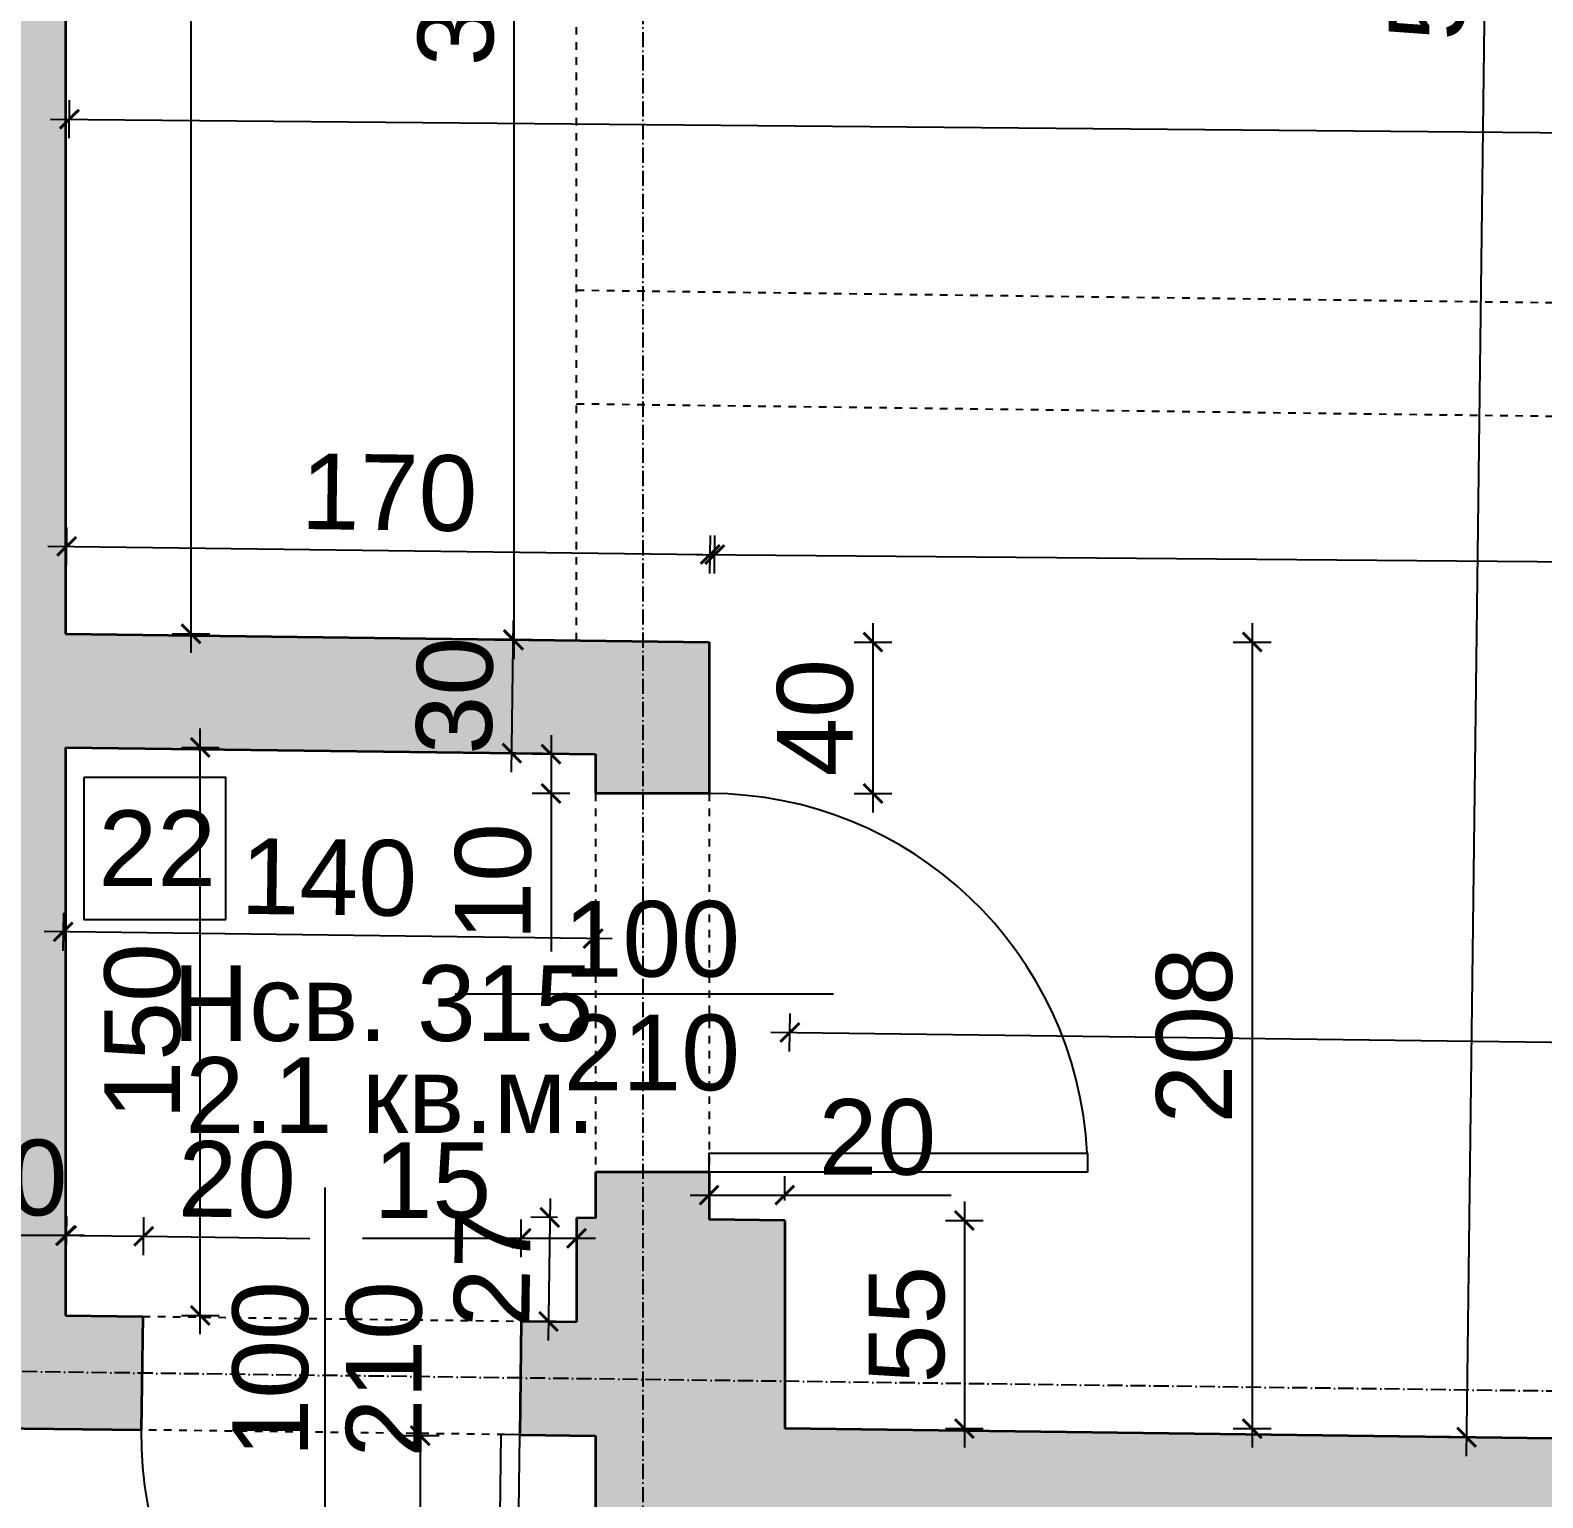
# Model space of a CAD drawing. Header units: inches. Extents: x -72385 to 39588, y -6525 to 66685.
# Drawn here: x -51546.7 to -51147.1, y 30466.8 to 30854.5 of the extents above; entities that cross this region are included whole.
import ezdxf

# ---------------------------------------------------------------- set-up
doc = ezdxf.new("R2010")
doc.units = ezdxf.units.IN
doc.header["$MEASUREMENT"] = 0
doc.linetypes.add('DashDot', pattern=[0.6, 0.4, -0.1, 0, -0.1])
doc.linetypes.add('Hidden', pattern=[0.4, 0.2, -0.2])
for name, color, linetype, lineweight in [('Врати', 251, 'Continuous', 25), ('Надписи Hсв', 252, 'Continuous', 25), ('Надписи врати', 252, 'Continuous', 25), ('Надписи коти вътрешни', 252, 'Continuous', 25), ('Надписи номера на пом.', 252, 'Continuous', 25), ('Надписи площ', 252, 'Continuous', 25), ('Оси', 252, 'DashDot', 25), ('Пунктир', 253, 'Hidden', 25), ('Разрезни линии', 7, 'Continuous', 35), ('Щрих стени', 254, 'Continuous', 25)]:
    doc.layers.add(name, color=color, linetype=linetype, lineweight=lineweight)
doc.styles.add('Arial Regular', font='arial.ttf')
doc.styles.get("Standard").update_dxf_attribs({"font": 'arial.ttf'})
doc.dimstyles.new('Annotative', dxfattribs={"dimscale": 0, "dimtxt": 20, "dimasz": 5, "dimexe": 5, "dimexo": 5, "dimgap": 5, "dimtad": 1, "dimdec": 0, "dimzin": 0, "dimdsep": 46, "dimtxsty": 'Standard', "dimblk": 'ARCHTICK', "dimcen": 5, "dimdle": 5, "dimadec": 0, "dimazin": 0, "dimtfac": 1, "dimtdec": 0, "dimtofl": 0, "dimtmove": 0, "dimatfit": 3, "dimldrblk": 'ARCHTICK', "dimfxl": 5, "dimfxlon": 1, "dimtolj": 1, "dimtzin": 0, "dimarcsym": 1})

# ---------------------------------------------------------------- blocks, each defined once
blk = doc.blocks.new('_ArchTick')
at = {"color": 0, "linetype": 'ByBlock', "const_width": 0.15}
blk.add_lwpolyline([(-0.5, -0.5), (0.5, 0.5)], dxfattribs=at)
blk = doc.blocks.new('*D4063')
at = {"layer": 'Defpoints', "color": 0, "ltscale": 50, "transparency": 16777216}
for p in [(-51567.34, 30485.39), (-51517.34, 30484.75), (-51518.34, 30406.2)]:
    blk.add_point(p, dxfattribs=at)
at = {"layer": 'Надписи коти вътрешни', "color": 0, "lineweight": -2, "ltscale": 50, "transparency": 16777216}
for p, q in [((-51568.27, 30411.84), (-51568.4, 30401.84)), ((-51518.27, 30411.2), (-51518.4, 30401.2)), ((-51573.34, 30406.9), (-51513.34, 30406.14))]:
    blk.add_line(p, q, dxfattribs=at)
at = {"layer": 'Надписи коти вътрешни', "color": 0, "lineweight": -2, "ltscale": 50, "transparency": 16777216, "xscale": 5, "yscale": 5, "zscale": 5}
for p, rotation in [((-51568.34, 30406.84), 179.270628652546), ((-51518.34, 30406.2), 359.2706286525461)]:
    blk.add_blockref('_ArchTick', p, dxfattribs=dict(at, rotation=rotation))
at = {"layer": 'Надписи коти вътрешни', "color": 0, "ltscale": 50, "transparency": 16777216, "insert": (-51543.14, 30421.73), "char_height": 20, "attachment_point": 5, "rotation": 359.2706}
blk.add_mtext('\\A1;50', dxfattribs=at)
blk = doc.blocks.new('*D4064')
at = {"layer": 'Defpoints', "color": 0, "ltscale": 50, "transparency": 16777216}
for p in [(-51517.34, 30484.75), (-51417.34, 30483.48), (-51418.34, 30404.93)]:
    blk.add_point(p, dxfattribs=at)
at = {"layer": 'Надписи коти вътрешни', "color": 0, "lineweight": -2, "ltscale": 50, "transparency": 16777216}
for p, q in [((-51518.27, 30411.2), (-51518.4, 30401.2)), ((-51418.27, 30409.93), (-51418.4, 30399.93)), ((-51523.34, 30406.26), (-51413.34, 30404.86))]:
    blk.add_line(p, q, dxfattribs=at)
at = {"layer": 'Надписи коти вътрешни', "color": 0, "lineweight": -2, "ltscale": 50, "transparency": 16777216, "xscale": 5, "yscale": 5, "zscale": 5}
for p, rotation in [((-51518.34, 30406.2), 179.2706286525504), ((-51418.34, 30404.93), 359.2706286525504)]:
    blk.add_blockref('_ArchTick', p, dxfattribs=dict(at, rotation=rotation))
at = {"layer": 'Надписи коти вътрешни', "color": 0, "ltscale": 50, "transparency": 16777216, "insert": (-51468.14, 30420.77), "char_height": 20, "attachment_point": 5, "rotation": 359.2706}
blk.add_mtext('\\A1;100', dxfattribs=at)
blk = doc.blocks.new('*D7')
at = {"layer": 'Defpoints', "color": 0, "ltscale": 50, "transparency": 16777216}
for p in [(-51417.34, 30483.48), (-51397.34, 30483.23), (-51418.34, 30404.93)]:
    blk.add_point(p, dxfattribs=at)
at = {"layer": 'Надписи коти вътрешни', "color": 0, "lineweight": -2, "ltscale": 50, "transparency": 16777216}
for p, q in [((-51418.27, 30409.93), (-51418.4, 30399.93)), ((-51398.27, 30409.67), (-51398.4, 30399.67)), ((-51393.34, 30404.61), (-51423.34, 30404.99))]:
    blk.add_line(p, q, dxfattribs=at)
at = {"layer": 'Надписи коти вътрешни', "color": 0, "lineweight": -2, "ltscale": 50, "transparency": 16777216, "xscale": 5, "yscale": 5, "zscale": 5}
for p, rotation in [((-51418.34, 30404.93), 179.2706286508688), ((-51398.34, 30404.67), 359.2706286508688)]:
    blk.add_blockref('_ArchTick', p, dxfattribs=dict(at, rotation=rotation))
at = {"layer": 'Надписи коти вътрешни', "color": 0, "ltscale": 50, "transparency": 16777216, "insert": (-51408.14, 30420.01), "char_height": 20, "attachment_point": 5, "rotation": 359.2706}
blk.add_mtext('\\A1;20', dxfattribs=at)
blk = doc.blocks.new('*D4176')
at = {"layer": 'Defpoints', "color": 0, "ltscale": 50, "transparency": 16777216}
for p in [(-51397.34, 30483.23), (-51443.68, 30175.7), (-51397.34, 30175.7)]:
    blk.add_point(p, dxfattribs=at)
at = {"layer": 'Надписи коти вътрешни', "color": 0, "lineweight": -2, "ltscale": 50, "transparency": 16777216}
for p, q in [((-51443.68, 30488.23), (-51443.68, 30170.7)), ((-51438.68, 30483.23), (-51448.68, 30483.23)), ((-51438.68, 30175.7), (-51448.68, 30175.7))]:
    blk.add_line(p, q, dxfattribs=at)
at = {"layer": 'Надписи коти вътрешни', "color": 0, "lineweight": -2, "ltscale": 50, "transparency": 16777216, "xscale": 5, "yscale": 5, "zscale": 5}
for p, rotation in [((-51443.68, 30483.23), 90), ((-51443.68, 30175.7), 270)]:
    blk.add_blockref('_ArchTick', p, dxfattribs=dict(at, rotation=rotation))
at = {"layer": 'Надписи коти вътрешни', "color": 0, "ltscale": 50, "transparency": 16777216, "insert": (-51458.9, 30329.46), "char_height": 20, "attachment_point": 5, "rotation": 90}
blk.add_mtext('\\A1;308', dxfattribs=at)
blk = doc.blocks.new('*D4065')
at = {"layer": 'Defpoints', "color": 0, "ltscale": 50, "transparency": 16777216}
for p in [(-51516.69, 30535.91), (-51537.34, 30515.01), (-51516.96, 30514.75)]:
    blk.add_point(p, dxfattribs=at)
at = {"layer": 'Надписи коти вътрешни', "color": 0, "lineweight": -2, "ltscale": 50, "transparency": 16777216}
for p, q in [((-51537.13, 30531.17), (-51537, 30541.17)), ((-51516.75, 30530.91), (-51516.62, 30540.91)), ((-51542.07, 30536.23), (-51516.69, 30535.91)), ((-51516.69, 30535.91), (-51472.77, 30535.35))]:
    blk.add_line(p, q, dxfattribs=at)
at = {"layer": 'Надписи коти вътрешни', "color": 0, "lineweight": -2, "ltscale": 50, "transparency": 16777216, "xscale": 5, "yscale": 5, "zscale": 5}
for p, rotation in [((-51537.07, 30536.17), 179.2706286525456), ((-51516.69, 30535.91), 359.2706286525457)]:
    blk.add_blockref('_ArchTick', p, dxfattribs=dict(at, rotation=rotation))
at = {"layer": 'Надписи коти вътрешни', "color": 0, "ltscale": 50, "transparency": 16777216, "insert": (-51492.03, 30550.81), "char_height": 20, "attachment_point": 5, "rotation": 359.2706}
blk.add_mtext('\\A1;20', dxfattribs=at)
blk = doc.blocks.new('*D4190')
at = {"layer": 'Defpoints', "color": 0, "ltscale": 50, "transparency": 16777216}
for p in [(-51416.96, 30535.35), (-51416.96, 30513.48), (-51402.34, 30513.29)]:
    blk.add_point(p, dxfattribs=at)
at = {"layer": 'Надписи коти вътрешни', "color": 0, "lineweight": -2, "ltscale": 50, "transparency": 16777216}
for p, q in [((-51416.96, 30530.35), (-51416.96, 30540.35)), ((-51402.34, 30530.35), (-51402.34, 30540.35)), ((-51416.96, 30535.35), (-51458.87, 30535.35)), ((-51397.34, 30535.35), (-51416.96, 30535.35))]:
    blk.add_line(p, q, dxfattribs=at)
at = {"layer": 'Надписи коти вътрешни', "color": 0, "lineweight": -2, "ltscale": 50, "transparency": 16777216, "xscale": 5, "yscale": 5, "zscale": 5, "rotation": 180}
blk.add_blockref('_ArchTick', (-51416.96, 30535.35), dxfattribs=at)
at = {"layer": 'Надписи коти вътрешни', "color": 0, "lineweight": -2, "ltscale": 50, "transparency": 16777216, "xscale": 5, "yscale": 5, "zscale": 5}
blk.add_blockref('_ArchTick', (-51402.34, 30535.35), dxfattribs=at)
at = {"layer": 'Надписи коти вътрешни', "color": 0, "ltscale": 50, "transparency": 16777216, "insert": (-51440.41, 30550.56), "char_height": 20, "attachment_point": 5}
blk.add_mtext('\\A1;15', dxfattribs=at)
blk = doc.blocks.new('*D4191')
at = {"layer": 'Defpoints', "color": 0, "ltscale": 50, "transparency": 16777216}
for p in [(-51402.34, 30540.79), (-51409.77, 30513.39), (-51402.69, 30513.3)]:
    blk.add_point(p, dxfattribs=at)
at = {"layer": 'Надписи коти вътрешни', "color": 0, "lineweight": -2, "ltscale": 50, "transparency": 16777216}
for p, q in [((-51409.36, 30545.88), (-51409.83, 30508.39)), ((-51407.34, 30540.86), (-51414.42, 30540.95)), ((-51407.69, 30513.36), (-51414.77, 30513.45))]:
    blk.add_line(p, q, dxfattribs=at)
at = {"layer": 'Надписи коти вътрешни', "color": 0, "lineweight": -2, "ltscale": 50, "transparency": 16777216, "xscale": 5, "yscale": 5, "zscale": 5}
for p, rotation in [((-51409.42, 30540.88), 89.27062865252805), ((-51409.77, 30513.39), 269.270628652528)]:
    blk.add_blockref('_ArchTick', p, dxfattribs=dict(at, rotation=rotation))
at = {"layer": 'Надписи коти вътрешни', "color": 0, "ltscale": 50, "transparency": 16777216, "insert": (-51424.63, 30527.33), "char_height": 20, "attachment_point": 5, "rotation": 89.2706}
blk.add_mtext('\\A1;27', dxfattribs=at)
blk = doc.blocks.new('*D4192')
at = {"layer": 'Defpoints', "color": 0, "ltscale": 50, "transparency": 16777216}
for p in [(-51397.34, 30663.24), (-51409.09, 30652.86), (-51397.34, 30652.86)]:
    blk.add_point(p, dxfattribs=at)
at = {"layer": 'Надписи коти вътрешни', "color": 0, "lineweight": -2, "ltscale": 50, "transparency": 16777216}
for p, q in [((-51409.09, 30668.24), (-51409.09, 30652.86)), ((-51404.09, 30663.24), (-51414.09, 30663.24)), ((-51404.09, 30652.86), (-51414.09, 30652.86)), ((-51409.09, 30652.86), (-51409.09, 30611.16))]:
    blk.add_line(p, q, dxfattribs=at)
at = {"layer": 'Надписи коти вътрешни', "color": 0, "lineweight": -2, "ltscale": 50, "transparency": 16777216, "xscale": 5, "yscale": 5, "zscale": 5}
for p, rotation in [((-51409.09, 30663.24), 90), ((-51409.09, 30652.86), 270)]:
    blk.add_blockref('_ArchTick', p, dxfattribs=dict(at, rotation=rotation))
at = {"layer": 'Надписи коти вътрешни', "color": 0, "ltscale": 50, "transparency": 16777216, "insert": (-51424.3, 30629.51), "char_height": 20, "attachment_point": 5, "rotation": 90}
blk.add_mtext('\\A1;10', dxfattribs=at)
blk = doc.blocks.new('*D4193')
at = {"layer": 'Defpoints', "color": 0, "ltscale": 50, "transparency": 16777216}
for p in [(-51537.34, 30665.02), (-51397.34, 30663.24), (-51537.96, 30616.32)]:
    blk.add_point(p, dxfattribs=at)
at = {"layer": 'Надписи коти вътрешни', "color": 0, "lineweight": -2, "ltscale": 50, "transparency": 16777216}
for p, q in [((-51537.89, 30621.32), (-51538.02, 30611.32)), ((-51397.89, 30619.53), (-51398.02, 30609.54)), ((-51392.96, 30614.47), (-51542.96, 30616.38))]:
    blk.add_line(p, q, dxfattribs=at)
at = {"layer": 'Надписи коти вътрешни', "color": 0, "lineweight": -2, "ltscale": 50, "transparency": 16777216, "xscale": 5, "yscale": 5, "zscale": 5}
for p, rotation in [((-51537.96, 30616.32), 179.2706286525433), ((-51397.96, 30614.53), 359.2706286525433)]:
    blk.add_blockref('_ArchTick', p, dxfattribs=dict(at, rotation=rotation))
at = {"layer": 'Надписи коти вътрешни', "color": 0, "ltscale": 50, "transparency": 16777216, "insert": (-51467.76, 30630.64), "char_height": 20, "attachment_point": 5, "rotation": 359.2706}
blk.add_mtext('\\A1;140', dxfattribs=at)
blk = doc.blocks.new('*D4194')
at = {"layer": 'Defpoints', "color": 0, "ltscale": 50, "transparency": 16777216}
for p in [(-51537.34, 30665.02), (-51501.74, 30665.02), (-51537.34, 30515.01)]:
    blk.add_point(p, dxfattribs=at)
at = {"layer": 'Надписи коти вътрешни', "color": 0, "lineweight": -2, "ltscale": 50, "transparency": 16777216}
for p, q in [((-51501.74, 30510.01), (-51501.74, 30670.02)), ((-51506.74, 30665.02), (-51496.74, 30665.02)), ((-51506.74, 30515.01), (-51496.74, 30515.01))]:
    blk.add_line(p, q, dxfattribs=at)
at = {"layer": 'Надписи коти вътрешни', "color": 0, "lineweight": -2, "ltscale": 50, "transparency": 16777216, "xscale": 5, "yscale": 5, "zscale": 5}
for p, rotation in [((-51501.74, 30665.02), 90), ((-51501.74, 30515.01), 270)]:
    blk.add_blockref('_ArchTick', p, dxfattribs=dict(at, rotation=rotation))
at = {"layer": 'Надписи коти вътрешни', "color": 0, "ltscale": 50, "transparency": 16777216, "insert": (-51516.95, 30590.02), "char_height": 20, "attachment_point": 5, "rotation": 90}
blk.add_mtext('\\A1;150', dxfattribs=at)
blk = doc.blocks.new('*D4195')
at = {"layer": 'Defpoints', "color": 0, "ltscale": 50, "transparency": 16777216}
for p in [(-51347.34, 30540.09), (-51347.34, 30485.09), (-51299.91, 30485.09)]:
    blk.add_point(p, dxfattribs=at)
at = {"layer": 'Надписи коти вътрешни', "color": 0, "lineweight": -2, "ltscale": 50, "transparency": 16777216}
for p, q in [((-51299.91, 30545.09), (-51299.91, 30480.09)), ((-51304.91, 30540.09), (-51294.91, 30540.09)), ((-51304.91, 30485.09), (-51294.91, 30485.09))]:
    blk.add_line(p, q, dxfattribs=at)
at = {"layer": 'Надписи коти вътрешни', "color": 0, "lineweight": -2, "ltscale": 50, "transparency": 16777216, "xscale": 5, "yscale": 5, "zscale": 5}
for p, rotation in [((-51299.91, 30540.09), 90), ((-51299.91, 30485.09), 270)]:
    blk.add_blockref('_ArchTick', p, dxfattribs=dict(at, rotation=rotation))
at = {"layer": 'Надписи коти вътрешни', "color": 0, "ltscale": 50, "transparency": 16777216, "insert": (-51315.08, 30512.59), "char_height": 20, "attachment_point": 5, "rotation": 90}
blk.add_mtext('\\A1;55', dxfattribs=at)
blk = doc.blocks.new('*D18')
at = {"layer": 'Defpoints', "color": 0, "ltscale": 50, "transparency": 16777216}
for p in [(-51347.34, 30546.79), (-51367.34, 30540.35), (-51347.34, 30540.35)]:
    blk.add_point(p, dxfattribs=at)
at = {"layer": 'Надписи коти вътрешни', "color": 0, "lineweight": -2, "ltscale": 50, "transparency": 16777216}
for p, q in [((-51367.34, 30545.35), (-51367.34, 30551.79)), ((-51347.34, 30545.35), (-51347.34, 30551.79)), ((-51372.34, 30546.79), (-51347.34, 30546.79)), ((-51347.34, 30546.79), (-51303.42, 30546.79))]:
    blk.add_line(p, q, dxfattribs=at)
at = {"layer": 'Надписи коти вътрешни', "color": 0, "lineweight": -2, "ltscale": 50, "transparency": 16777216, "xscale": 5, "yscale": 5, "zscale": 5, "rotation": 180}
blk.add_blockref('_ArchTick', (-51367.34, 30546.79), dxfattribs=at)
at = {"layer": 'Надписи коти вътрешни', "color": 0, "lineweight": -2, "ltscale": 50, "transparency": 16777216, "xscale": 5, "yscale": 5, "zscale": 5}
blk.add_blockref('_ArchTick', (-51347.34, 30546.79), dxfattribs=at)
at = {"layer": 'Надписи коти вътрешни', "color": 0, "ltscale": 50, "transparency": 16777216, "insert": (-51322.88, 30562), "char_height": 20, "attachment_point": 5}
blk.add_mtext('\\A1;20', dxfattribs=at)
blk = doc.blocks.new('*D19')
at = {"layer": 'Defpoints', "color": 0, "ltscale": 50, "transparency": 16777216}
for p in [(-51367.34, 30692.86), (-51367.34, 30652.86), (-51324.04, 30652.86)]:
    blk.add_point(p, dxfattribs=at)
at = {"layer": 'Надписи коти вътрешни', "color": 0, "lineweight": -2, "ltscale": 50, "transparency": 16777216}
for p, q in [((-51324.04, 30697.86), (-51324.04, 30647.86)), ((-51329.04, 30692.86), (-51319.04, 30692.86)), ((-51329.04, 30652.86), (-51319.04, 30652.86))]:
    blk.add_line(p, q, dxfattribs=at)
at = {"layer": 'Надписи коти вътрешни', "color": 0, "lineweight": -2, "ltscale": 50, "transparency": 16777216, "xscale": 5, "yscale": 5, "zscale": 5}
for p, rotation in [((-51324.04, 30692.86), 90), ((-51324.04, 30652.86), 270)]:
    blk.add_blockref('_ArchTick', p, dxfattribs=dict(at, rotation=rotation))
at = {"layer": 'Надписи коти вътрешни', "color": 0, "ltscale": 50, "transparency": 16777216, "insert": (-51339.25, 30672.86), "char_height": 20, "attachment_point": 5, "rotation": 90}
blk.add_mtext('\\A1;40', dxfattribs=at)
blk = doc.blocks.new('*D20')
at = {"layer": 'Defpoints', "color": 0, "ltscale": 50, "transparency": 16777216}
for p in [(-51367.04, 30715.99), (-51537.34, 30695.03), (-51367.34, 30692.86)]:
    blk.add_point(p, dxfattribs=at)
at = {"layer": 'Надписи коти вътрешни', "color": 0, "lineweight": -2, "ltscale": 50, "transparency": 16777216}
for p, q in [((-51537.11, 30713.15), (-51536.98, 30723.15)), ((-51367.11, 30710.99), (-51366.98, 30720.99)), ((-51542.04, 30718.22), (-51362.04, 30715.92))]:
    blk.add_line(p, q, dxfattribs=at)
at = {"layer": 'Надписи коти вътрешни', "color": 0, "lineweight": -2, "ltscale": 50, "transparency": 16777216, "xscale": 5, "yscale": 5, "zscale": 5}
for p, rotation in [((-51537.04, 30718.15), 179.2706286525413), ((-51367.04, 30715.99), 359.2706286525413)]:
    blk.add_blockref('_ArchTick', p, dxfattribs=dict(at, rotation=rotation))
at = {"layer": 'Надписи коти вътрешни', "color": 0, "ltscale": 50, "transparency": 16777216, "insert": (-51451.85, 30732.28), "char_height": 20, "attachment_point": 5, "rotation": 359.2706}
blk.add_mtext('\\A1;170', dxfattribs=at)
blk = doc.blocks.new('*D21')
at = {"layer": 'Defpoints', "color": 0, "ltscale": 50, "transparency": 16777216}
for p in [(-51537.34, 31067.56), (-51504.19, 31067.56), (-51537.34, 30695.03)]:
    blk.add_point(p, dxfattribs=at)
at = {"layer": 'Надписи коти вътрешни', "color": 0, "lineweight": -2, "ltscale": 50, "transparency": 16777216}
for p, q in [((-51504.19, 30690.03), (-51504.19, 31072.56)), ((-51509.19, 31067.56), (-51499.19, 31067.56)), ((-51509.19, 30695.03), (-51499.19, 30695.03))]:
    blk.add_line(p, q, dxfattribs=at)
at = {"layer": 'Надписи коти вътрешни', "color": 0, "lineweight": -2, "ltscale": 50, "transparency": 16777216, "xscale": 5, "yscale": 5, "zscale": 5}
for p, rotation in [((-51504.19, 31067.56), 90), ((-51504.19, 30695.03), 270)]:
    blk.add_blockref('_ArchTick', p, dxfattribs=dict(at, rotation=rotation))
at = {"layer": 'Надписи коти вътрешни', "color": 0, "ltscale": 50, "transparency": 16777216, "insert": (-51519.41, 30881.29), "char_height": 20, "attachment_point": 5, "rotation": 90}
blk.add_mtext('\\A1;373', dxfattribs=at)
blk = doc.blocks.new('*D32')
at = {"layer": 'Defpoints', "color": 0, "ltscale": 50, "transparency": 16777216}
for p in [(-50816, 30583.01), (-51347.34, 30485.09), (-50817.34, 30478.34)]:
    blk.add_point(p, dxfattribs=at)
at = {"layer": 'Надписи коти вътрешни', "color": 0, "lineweight": -2, "ltscale": 50, "transparency": 16777216}
for p, q in [((-51346.07, 30584.75), (-51345.94, 30594.75)), ((-51351, 30589.82), (-50811.01, 30582.94)), ((-50816.07, 30578.01), (-50815.94, 30588.01))]:
    blk.add_line(p, q, dxfattribs=at)
at = {"layer": 'Надписи коти вътрешни', "color": 0, "lineweight": -2, "ltscale": 50, "transparency": 16777216, "xscale": 5, "yscale": 5, "zscale": 5}
for p, rotation in [((-51346, 30589.75), 179.2706286525486), ((-50816, 30583.01), 359.2706286525486)]:
    blk.add_blockref('_ArchTick', p, dxfattribs=dict(at, rotation=rotation))
at = {"layer": 'Надписи коти вътрешни', "color": 0, "ltscale": 50, "transparency": 16777216, "insert": (-51080.81, 30601.6), "char_height": 20, "attachment_point": 5, "rotation": 359.2706}
blk.add_mtext('\\A1;530', dxfattribs=at)
blk = doc.blocks.new('*D8115')
at = {"layer": 'Defpoints', "color": 0, "ltscale": 50, "transparency": 16777216}
for p in [(-50195.85, 30706.06), (-51367.34, 30540.35), (-50197.34, 30530.45)]:
    blk.add_point(p, dxfattribs=at)
at = {"layer": 'Надписи коти вътрешни', "color": 0, "lineweight": -2, "ltscale": 50, "transparency": 16777216}
for p, q in [((-51365.89, 30710.96), (-51365.81, 30720.96)), ((-51370.85, 30716), (-50190.85, 30706.02)), ((-50195.89, 30701.06), (-50195.81, 30711.06))]:
    blk.add_line(p, q, dxfattribs=at)
at = {"layer": 'Надписи коти вътрешни', "color": 0, "lineweight": -2, "ltscale": 50, "transparency": 16777216, "xscale": 5, "yscale": 5, "zscale": 5}
for p, rotation in [((-51365.85, 30715.96), 179.515474401239), ((-50195.85, 30706.06), 359.515474401239)]:
    blk.add_blockref('_ArchTick', p, dxfattribs=dict(at, rotation=rotation))
at = {"layer": 'Надписи коти вътрешни', "color": 0, "ltscale": 50, "transparency": 16777216, "insert": (-50695.99, 30725.5), "char_height": 20, "attachment_point": 5, "rotation": 359.5155}
blk.add_mtext('\\A1;1170', dxfattribs=at)
blk = doc.blocks.new('*D35')
at = {"layer": 'Defpoints', "color": 0, "ltscale": 50, "transparency": 16777216}
for p in [(-50196.32, 30818.89), (-51537.34, 30718.16), (-50197.34, 30706.07)]:
    blk.add_point(p, dxfattribs=at)
at = {"layer": 'Надписи коти вътрешни', "color": 0, "lineweight": -2, "ltscale": 50, "transparency": 16777216}
for p, q in [((-51536.37, 30825.97), (-51536.28, 30835.97)), ((-51541.32, 30831.01), (-50191.32, 30818.84)), ((-50196.37, 30813.89), (-50196.28, 30823.89))]:
    blk.add_line(p, q, dxfattribs=at)
at = {"layer": 'Надписи коти вътрешни', "color": 0, "lineweight": -2, "ltscale": 50, "transparency": 16777216, "xscale": 5, "yscale": 5, "zscale": 5}
for p, rotation in [((-51536.32, 30830.97), 179.4834433574905), ((-50196.32, 30818.89), 359.4834433574905)]:
    blk.add_blockref('_ArchTick', p, dxfattribs=dict(at, rotation=rotation))
at = {"layer": 'Надписи коти вътрешни', "color": 0, "ltscale": 50, "transparency": 16777216, "insert": (-50866.18, 30840.15), "char_height": 20, "attachment_point": 5, "rotation": 359.4834}
blk.add_mtext('\\A1;1340', dxfattribs=at)
blk = doc.blocks.new('*D36')
at = {"layer": 'Defpoints', "color": 0, "ltscale": 50, "transparency": 16777216}
for p in [(-51367.34, 30692.86), (-51367.34, 30485.09), (-51223.89, 30485.09)]:
    blk.add_point(p, dxfattribs=at)
at = {"layer": 'Надписи коти вътрешни', "color": 0, "lineweight": -2, "ltscale": 50, "transparency": 16777216}
for p, q in [((-51223.88, 30697.86), (-51223.89, 30480.09)), ((-51228.88, 30692.86), (-51218.88, 30692.86)), ((-51228.89, 30485.09), (-51218.89, 30485.09))]:
    blk.add_line(p, q, dxfattribs=at)
at = {"layer": 'Надписи коти вътрешни', "color": 0, "lineweight": -2, "ltscale": 50, "transparency": 16777216, "xscale": 5, "yscale": 5, "zscale": 5}
for p, rotation in [((-51223.88, 30692.86), 89.99878050379766), ((-51223.89, 30485.09), 269.9987805037977)]:
    blk.add_blockref('_ArchTick', p, dxfattribs=dict(at, rotation=rotation))
at = {"layer": 'Надписи коти вътрешни', "color": 0, "ltscale": 50, "transparency": 16777216, "insert": (-51239.1, 30588.97), "char_height": 20, "attachment_point": 5, "rotation": 89.9988}
blk.add_mtext('\\A1;208', dxfattribs=at)
blk = doc.blocks.new('*D8114')
at = {"layer": 'Defpoints', "color": 0, "ltscale": 50, "transparency": 16777216}
for p in [(-51339.95, 31065.04), (-51159.85, 31062.75), (-51347.34, 30485.09)]:
    blk.add_point(p, dxfattribs=at)
at = {"layer": 'Надписи коти вътрешни', "color": 0, "lineweight": -2, "ltscale": 50, "transparency": 16777216}
for p, q in [((-51167.3, 30477.8), (-51159.79, 31067.75)), ((-51164.85, 31062.81), (-51154.85, 31062.69)), ((-51172.24, 30482.86), (-51162.24, 30482.73))]:
    blk.add_line(p, q, dxfattribs=at)
at = {"layer": 'Надписи коти вътрешни', "color": 0, "lineweight": -2, "ltscale": 50, "transparency": 16777216, "xscale": 5, "yscale": 5, "zscale": 5}
for p, rotation in [((-51159.85, 31062.75), 89.27062865254835), ((-51167.24, 30482.8), 269.2706286525483)]:
    blk.add_blockref('_ArchTick', p, dxfattribs=dict(at, rotation=rotation))
at = {"layer": 'Надписи коти вътрешни', "color": 0, "ltscale": 50, "transparency": 16777216, "insert": (-51177.46, 30875.01), "char_height": 20, "attachment_point": 5, "rotation": 89.2706}
blk.add_mtext('\\A1;580', dxfattribs=at)
blk = doc.blocks.new('*D932')
at = {"layer": 'Defpoints', "color": 0, "ltscale": 50, "transparency": 16777216}
for p in [(-51402.34, 31043.2), (-51418.95, 30693.31), (-51402.34, 30693.31)]:
    blk.add_point(p, dxfattribs=at)
at = {"layer": 'Надписи коти вътрешни', "color": 0, "lineweight": -2, "ltscale": 50, "transparency": 16777216}
for p, q in [((-51418.95, 31048.2), (-51418.95, 30688.31)), ((-51413.95, 31043.2), (-51423.95, 31043.2)), ((-51413.95, 30693.31), (-51423.95, 30693.31))]:
    blk.add_line(p, q, dxfattribs=at)
at = {"layer": 'Надписи коти вътрешни', "color": 0, "lineweight": -2, "ltscale": 50, "transparency": 16777216, "xscale": 5, "yscale": 5, "zscale": 5}
for p, rotation in [((-51418.95, 31043.2), 90), ((-51418.95, 30693.31), 270)]:
    blk.add_blockref('_ArchTick', p, dxfattribs=dict(at, rotation=rotation))
at = {"layer": 'Надписи коти вътрешни', "color": 0, "ltscale": 50, "transparency": 16777216, "insert": (-51434.17, 30868.25), "char_height": 20, "attachment_point": 5, "rotation": 90}
blk.add_mtext('\\A1;350', dxfattribs=at)
blk = doc.blocks.new('*D7081')
at = {"layer": 'Defpoints', "color": 0, "ltscale": 10, "transparency": 16777216}
for p in [(-51567.34, 30536.07), (-51567.34, 30514.88), (-51537.34, 30514.88)]:
    blk.add_point(p, dxfattribs=at)
at = {"layer": 'Надписи коти вътрешни', "color": 0, "lineweight": -2, "ltscale": 10, "transparency": 16777216}
for p, q in [((-51567.34, 30531.07), (-51567.34, 30541.07)), ((-51537.34, 30531.07), (-51537.34, 30541.07)), ((-51532.34, 30536.07), (-51572.34, 30536.07))]:
    blk.add_line(p, q, dxfattribs=at)
at = {"layer": 'Надписи коти вътрешни', "color": 0, "lineweight": -2, "ltscale": 10, "transparency": 16777216, "xscale": 5, "yscale": 5, "zscale": 5}
for p, rotation in [((-51567.34, 30536.07), 180.000000000007), ((-51537.34, 30536.07), 6.95443702625198e-12)]:
    blk.add_blockref('_ArchTick', p, dxfattribs=dict(at, rotation=rotation))
at = {"layer": 'Надписи коти вътрешни', "color": 0, "ltscale": 10, "transparency": 16777216, "insert": (-51552.34, 30551.29), "char_height": 20, "attachment_point": 5}
blk.add_mtext('\\A1;30', dxfattribs=at)
blk = doc.blocks.new('*D7082')
at = {"layer": 'Defpoints', "color": 0, "ltscale": 10, "transparency": 16777216}
for p in [(-51419.06, 30693.52), (-51396.96, 30693.24), (-51397.34, 30663.24)]:
    blk.add_point(p, dxfattribs=at)
at = {"layer": 'Надписи коти вътрешни', "color": 0, "lineweight": -2, "ltscale": 10, "transparency": 16777216}
for p, q in [((-51419.51, 30658.52), (-51419, 30698.52)), ((-51414.06, 30693.46), (-51424.06, 30693.58)), ((-51414.45, 30663.46), (-51424.44, 30663.59))]:
    blk.add_line(p, q, dxfattribs=at)
at = {"layer": 'Надписи коти вътрешни', "color": 0, "lineweight": -2, "ltscale": 10, "transparency": 16777216, "xscale": 5, "yscale": 5, "zscale": 5}
for p, rotation in [((-51419.06, 30693.52), 89.27062865253525), ((-51419.44, 30663.52), 269.2706286525352)]:
    blk.add_blockref('_ArchTick', p, dxfattribs=dict(at, rotation=rotation))
at = {"layer": 'Надписи коти вътрешни', "color": 0, "ltscale": 10, "transparency": 16777216, "insert": (-51434.47, 30678.71), "char_height": 20, "attachment_point": 5, "rotation": 89.2706}
blk.add_mtext('\\A1;30', dxfattribs=at)

msp = doc.modelspace()

# ---------------------------------------------------------------- hatches: boundary and pattern name
at = {"layer": 'Щрих стени', "ltscale": 10}
h = msp.add_hatch(color=256, dxfattribs=at)
h.dxf.hatch_style = 1
h.paths.add_polyline_path([(-51334.38, 31114.98), (-52317.34, 31127.49), (-52317.34, 30921.83), (-52267.34, 30921.83), (-52267.34, 31076.85), (-51567.34, 31067.94), (-51567.34, 30895.42), (-52152.34, 30902.87), (-52152.34, 30827.86), (-52156.96, 30827.92), (-52157.34, 30797.93), (-52152.34, 30797.86), (-52152.34, 30492.84), (-52057.33, 30491.63), (-52056.95, 30521.63), (-52122.34, 30522.46), (-52122.34, 30732.48), (-51887.34, 30729.48), (-51887.34, 30519.47), (-51956.95, 30520.35), (-51957.33, 30490.35), (-51847.34, 30488.95), (-51846.96, 30518.95), (-51857.34, 30519.08), (-51857.34, 30729.1), (-51707.34, 30727.19), (-51707.34, 30517.17), (-51716.96, 30517.3), (-51717.34, 30487.3), (-51677.34, 30486.79), (-51677.34, 30756.81), (-52122.34, 30762.48), (-52122.34, 30872.49), (-51567.34, 30865.42), (-51567.34, 30485.39), (-51517.34, 30484.75), (-51516.96, 30514.75), (-51537.34, 30515.01), (-51537.34, 30665.02), (-51397.34, 30663.24), (-51397.34, 30652.86), (-51367.34, 30652.86), (-51367.34, 30692.86), (-51537.34, 30695.03), (-51537.34, 31082.56), (-51402.34, 31080.84), (-51402.34, 31043.2), (-51367.34, 31042.75), (-51367.34, 31065.39), (-51335.01, 31064.98)])
h = msp.add_hatch(color=256, dxfattribs=at)
h.dxf.hatch_style = 1
h.paths.add_polyline_path([(-50167.34, 31065.12), (-50134.82, 31064.7), (-50134.38, 31099.7), (-50234.39, 31100.97), (-50234.84, 31065.98), (-50202.34, 31065.56), (-50202.34, 31035.56), (-50197.34, 31035.5), (-50197.34, 30530.45), (-50232.34, 30530.9), (-50232.34, 30470.89), (-50752.34, 30477.51), (-50752.34, 30537.52), (-50817.34, 30538.35), (-50817.34, 30478.34), (-51347.34, 30485.09), (-51347.34, 30540.09), (-51367.34, 30540.35), (-51367.34, 30552.85), (-51397.34, 30552.85), (-51397.34, 30540.73), (-51402.34, 30540.79), (-51402.34, 30513.29), (-51416.96, 30513.48), (-51417.34, 30483.48), (-51397.34, 30483.23), (-51397.34, 30175.7), (-51367.34, 30175.7), (-51367.34, 30185.32), (-51222.34, 30183.47), (-51221.96, 30213.47), (-51367.34, 30215.32), (-51367.34, 30455.34), (-51097.34, 30451.9), (-51097.34, 30211.88), (-51121.96, 30212.2), (-51122.34, 30182.2), (-51042.34, 30181.18), (-51041.96, 30211.18), (-51067.34, 30211.5), (-51067.34, 30451.52), (-50797.34, 30448.08), (-50797.34, 30208.06), (-50941.96, 30209.91), (-50942.34, 30179.91), (-50667.34, 30176.41), (-50666.96, 30206.4), (-50767.34, 30207.68), (-50767.34, 30447.7), (-50497.34, 30444.26), (-50497.34, 30359.26), (-50467.34, 30359.26), (-50467.34, 30431.38), (-50197.34, 30427.94), (-50197.34, 30212.93), (-50467.34, 30216.36), (-50467.34, 30289.25), (-50497.34, 30289.25), (-50497.34, 30204.25), (-50566.96, 30205.13), (-50567.34, 30175.13), (-47202.34, 30132.3), (-47202.34, 30057.29), (-47139.84, 30057.29), (-47139.84, 30131.5), (-46899.84, 30128.44), (-46899.46, 30158.44), (-46924.84, 30158.77), (-46924.84, 30229.15), (-46954.84, 30229.15), (-46954.84, 30159.15), (-47139.84, 30161.5), (-47139.84, 30232.3), (-47202.34, 30232.3), (-47202.34, 30162.3), (-49017.34, 30185.4), (-49017.34, 30225.79), (-49047.34, 30225.79), (-49047.34, 30185.79), (-50167.34, 30200.04)])
h.paths.add_polyline_path([(-50434.38, 31103.52), (-50534.39, 31104.79), (-50534.84, 31069.79), (-50434.82, 31068.52)])
h.paths.add_polyline_path([(-50734.38, 31107.34), (-50834.39, 31108.61), (-50834.84, 31073.61), (-50802.34, 31073.2), (-50802.34, 31043.2), (-50767.34, 31042.75), (-50767.34, 31072.75), (-50734.82, 31072.34)])
h.paths.add_polyline_path([(-51034.38, 31111.16), (-51134.39, 31112.43), (-51134.84, 31077.43), (-51034.82, 31076.16)])

# ---------------------------------------------------------------- linework, layer by layer
at = {"layer": 'Врати', "ltscale": 50}
for points in [[(-51367.34, 30552.85), (-51367.34, 30557.85), (-51267.34, 30557.85), (-51267.34, 30552.85)], [(-51417.34, 30483.48), (-51422.34, 30483.54), (-51423.61, 30383.55), (-51418.61, 30383.49)]]:
    msp.add_lwpolyline(points, close=True, dxfattribs=at)
for centre, start, end in [((-51367.34, 30552.85), 2.866, 90), ((-51417.34, 30483.48), 179.2706, 266.4046)]:
    msp.add_arc(centre, 100, start, end, dxfattribs=at)
at = {"layer": 'Надписи врати', "ltscale": 50}
for p, q in [((-51434.43, 30599.96), (-51334.43, 30599.96)), ((-51468.75, 30448.79), (-51468.75, 30548.79))]:
    msp.add_line(p, q, dxfattribs=at)
at = {"layer": 'Надписи номера на пом.', "ltscale": 50}
msp.add_lwpolyline([(-51532.5, 30657.09), (-51532.5, 30619.59), (-51495, 30619.59), (-51495, 30657.09)], close=True, dxfattribs=at)
at = {"layer": 'Оси', "ltscale": 10}
for p, q in [((-51384.84, 31598.16), (-51384.84, 28797.93)), ((-39839.84, 30351.09), (-52799.84, 30516.08))]:
    msp.add_line(p, q, dxfattribs=at)
at = {"layer": 'Пунктир', "ltscale": 10}
for p, q in [((-51402.34, 30693.31), (-51402.34, 31043.2)), ((-51402.34, 30785.81), (-50802.34, 30778.17)), ((-51402.34, 30755.81), (-50802.34, 30748.17)), ((-51397.34, 30652.86), (-51397.34, 30552.85)), ((-51367.34, 30652.86), (-51367.34, 30552.85)), ((-51516.96, 30514.75), (-51416.96, 30513.48)), ((-51417.34, 30483.48), (-51517.34, 30484.75))]:
    msp.add_line(p, q, dxfattribs=at)
at = {"layer": 'Разрезни линии', "ltscale": 50}
for p, q in [((-51537.34, 31082.56), (-51537.34, 30695.03)), ((-51537.34, 30695.03), (-51367.34, 30692.86)), ((-51367.34, 30692.86), (-51367.34, 30652.86)), ((-51537.34, 30665.02), (-51537.34, 30515.01)), ((-51537.34, 30665.02), (-51397.34, 30663.24)), ((-51397.34, 30663.24), (-51397.34, 30652.86)), ((-51367.34, 30652.86), (-51397.34, 30652.86)), ((-51397.34, 30552.85), (-51397.34, 30540.73)), ((-51367.34, 30552.85), (-51397.34, 30552.85)), ((-51367.34, 30552.85), (-51367.34, 30540.35)), ((-51402.34, 30540.79), (-51402.34, 30513.29)), ((-51397.34, 30540.73), (-51402.34, 30540.79)), ((-51347.34, 30540.09), (-51367.34, 30540.35)), ((-51347.34, 30540.09), (-51347.34, 30485.09)), ((-51537.34, 30515.01), (-51516.96, 30514.75)), ((-51516.96, 30514.75), (-51517.34, 30484.75)), ((-51416.96, 30513.48), (-51417.34, 30483.48)), ((-51416.96, 30513.48), (-51402.34, 30513.29)), ((-51567.34, 30485.39), (-51517.34, 30484.75)), ((-50817.34, 30478.34), (-51347.34, 30485.09)), ((-51417.34, 30483.48), (-51397.34, 30483.23)), ((-51397.34, 30483.23), (-51397.34, 30175.7))]:
    msp.add_line(p, q, dxfattribs=at)

# ---------------------------------------------------------------- texts
at = {"layer": 'Надписи Hсв', "ltscale": 100, "insert": (-51509.01, 30607.49), "char_height": 20, "width": 180.4891, "attachment_point": 1, "style": 'Arial Regular'}
msp.add_mtext('Hсв. 315', dxfattribs=at)
at = {"layer": 'Надписи врати', "ltscale": 100, "char_height": 20, "width": 180.4891, "attachment_point": 1, "style": 'Arial Regular'}
for s, insert in [('100', (-51405.77, 30624.47)), ('210', (-51405.77, 30594.47))]:
    msp.add_mtext(s, dxfattribs=dict(at, insert=insert))
at = {"layer": 'Надписи врати', "ltscale": 100, "char_height": 20, "width": 180.4891, "attachment_point": 1, "rotation": 90, "style": 'Arial Regular'}
for s, insert in [('100', (-51493.27, 30477.46)), ('210', (-51463.27, 30477.46))]:
    msp.add_mtext(s, dxfattribs=dict(at, insert=insert))
at = {"layer": 'Надписи номера на пом.', "ltscale": 100, "insert": (-51603.36, 30648.4), "char_height": 20, "width": 180.4891, "attachment_point": 1, "style": 'Arial Regular'}
msp.add_mtext('\\pxqc;22', dxfattribs=at)
at = {"layer": 'Надписи площ', "ltscale": 100, "insert": (-51505.69, 30583.2), "char_height": 20, "width": 180.4891, "attachment_point": 1, "style": 'Arial Regular'}
msp.add_mtext('2.1 кв.м.', dxfattribs=at)

# ---------------------------------------------------------------- dimensions: what is measured, and where the dimension line sits
at = {"layer": 'Надписи коти вътрешни', "ltscale": 50}
for base, p1, p2, picture, middle in [((-51504.19, 31067.56), (-51537.34, 30695.03), (-51537.34, 31067.56), '*D21', (-51519.41, 30881.29)), ((-51418.95, 30693.31), (-51402.34, 31043.2), (-51402.34, 30693.31), '*D932', (-51434.17, 30868.25)), ((-51324.04, 30652.86), (-51367.34, 30692.86), (-51367.34, 30652.86), '*D19', (-51339.25, 30672.86)), ((-51501.74, 30665.02), (-51537.34, 30515.01), (-51537.34, 30665.02), '*D4194', (-51516.95, 30590.02)), ((-51409.09, 30652.86), (-51397.34, 30663.24), (-51397.34, 30652.86), '*D4192', (-51424.3, 30629.51)), ((-51299.91, 30485.09), (-51347.34, 30540.09), (-51347.34, 30485.09), '*D4195', (-51315.08, 30512.59)), ((-51443.68, 30175.7), (-51397.34, 30483.23), (-51397.34, 30175.7), '*D4176', (-51458.9, 30329.46))]:
    dim = msp.add_linear_dim(base=base, p1=p1, p2=p2, angle=90, dimstyle='Annotative', override={"dimscale": 0, "dimtix": 0, "dimtofl": 0, "dimtmove": 0, "dimatfit": 3}, dxfattribs=at)
    dim.commit()
    dim.dimension.update_dxf_attribs({"geometry": picture, "text_midpoint": middle})
for base, p1, p2, angle, picture, middle in [((-51159.85, 31062.75), (-51347.34, 30485.09), (-51339.95, 31065.04), 89.2706, '*D8114', (-51162.25, 30874.82)), ((-50195.85, 30706.06), (-51367.34, 30540.35), (-50197.34, 30530.45), 359.5155, '*D8115', (-50696.12, 30710.29)), ((-51409.77, 30513.39), (-51402.34, 30540.79), (-51402.69, 30513.3), 269.2706, '*D4191', (-51409.59, 30527.13)), ((-51518.34, 30406.2), (-51567.34, 30485.39), (-51517.34, 30484.75), 359.2706, '*D4063', (-51543.34, 30406.52)), ((-51418.34, 30404.93), (-51397.34, 30483.23), (-51417.34, 30483.48), 179.2706, '*D7', (-51408.34, 30404.8))]:
    dim = msp.add_linear_dim(base=base, p1=p1, p2=p2, angle=angle, dimstyle='Annotative', override={"dimscale": 0, "dimtix": 0, "dimtofl": 0, "dimtmove": 0, "dimatfit": 3}, dxfattribs=at)
    dim.commit()
    dim.dimension.update_dxf_attribs({"geometry": picture, "text_midpoint": middle, "dimtype": 129})
for p1, p2, distance, picture, middle in [((-51537.34, 30718.16), (-50197.34, 30706.07), 112.82, '*D35', (-50866.18, 30840.15)), ((-51537.34, 30695.03), (-51367.34, 30692.86), 23.13, '*D20', (-51451.85, 30732.28)), ((-51367.34, 30692.86), (-51367.34, 30485.09), 143.46, '*D36', (-51239.1, 30588.97)), ((-51397.34, 30663.24), (-51537.34, 30665.02), 48.71, '*D4193', (-51467.76, 30630.64)), ((-51347.34, 30485.09), (-50817.34, 30478.34), 104.67, '*D32', (-51080.81, 30601.6)), ((-51537.34, 30515.01), (-51516.96, 30514.75), 21.16, '*D4065', (-51492.03, 30550.81)), ((-51517.34, 30484.75), (-51417.34, 30483.48), -78.56, '*D4064', (-51468.14, 30420.77))]:
    dim = msp.add_aligned_dim(p1=p1, p2=p2, distance=distance, dimstyle='Annotative', override={"dimscale": 0, "dimtix": 0, "dimtofl": 0, "dimtmove": 0, "dimatfit": 3}, dxfattribs=at)
    dim.commit()
    dim.dimension.update_dxf_attribs({"geometry": picture, "text_midpoint": middle})
at = {"layer": 'Надписи коти вътрешни', "ltscale": 10}
for base, p1, p2, angle, picture, middle in [((-51419.06, 30693.52), (-51397.34, 30663.24), (-51396.96, 30693.24), 89.2706, '*D7082', (-51419.25, 30678.52)), ((-51567.34, 30536.07), (-51537.34, 30514.88), (-51567.34, 30514.88), 180, '*D7081', (-51552.34, 30536.07))]:
    dim = msp.add_linear_dim(base=base, p1=p1, p2=p2, angle=angle, dimstyle='Annotative', override={"dimscale": 0, "dimtix": 0, "dimtofl": 0, "dimtmove": 0, "dimatfit": 3}, dxfattribs=at)
    dim.commit()
    dim.dimension.update_dxf_attribs({"geometry": picture, "text_midpoint": middle, "dimtype": 129})
at = {"layer": 'Надписи коти вътрешни', "ltscale": 50}
for base, p1, p2, picture, middle in [((-51347.34, 30546.79), (-51367.34, 30540.35), (-51347.34, 30540.35), '*D18', (-51322.88, 30562)), ((-51416.96, 30535.35), (-51402.34, 30513.29), (-51416.96, 30513.48), '*D4190', (-51440.41, 30550.56))]:
    dim = msp.add_linear_dim(base=base, p1=p1, p2=p2, dimstyle='Annotative', override={"dimscale": 0, "dimtix": 0, "dimtofl": 0, "dimtmove": 0, "dimatfit": 3}, dxfattribs=at)
    dim.commit()
    dim.dimension.update_dxf_attribs({"geometry": picture, "text_midpoint": middle})

doc.saveas('drawing.dxf')
